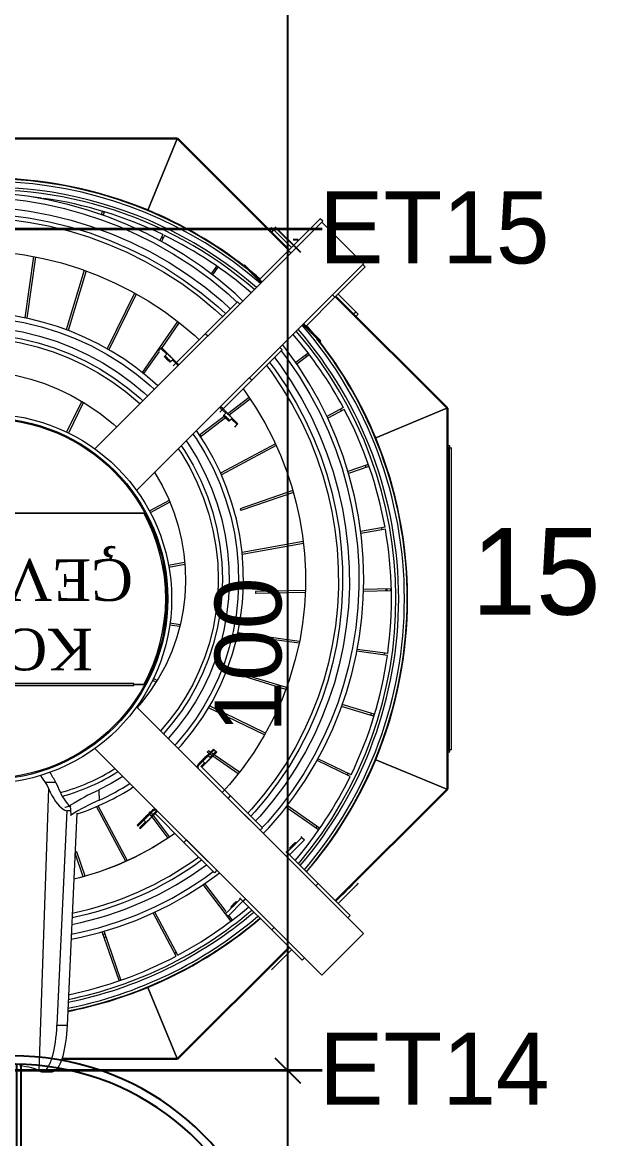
# Model space of a CAD drawing. Header units: millimetres. Extents: x 13502 to 23536, y 11874 to 14203.
# Drawn here: x 18393.2 to 18461.9, y 12841.1 to 12975.1 of the extents above; entities that cross this region are included whole.
import ezdxf
from ezdxf.enums import TextEntityAlignment as Align

# ---------------------------------------------------------------- set-up
doc = ezdxf.new("R2010")
doc.units = ezdxf.units.MM
doc.layers.add('ELK', color=1, linetype='Continuous', lineweight=35)
doc.layers.add('Layer5', color=33, linetype='Continuous', lineweight=15)
doc.layers.add('Layer2', color=4, linetype='Continuous')
doc.layers.add('S2000-002 Çizgi', color=7, linetype='Continuous')
doc.styles.get("Standard").update_dxf_attribs({"font": 'arial.ttf'})
doc.styles.add('TAKSİM', font='GOTHIC.TTF', dxfattribs={"height": 20})
doc.dimstyles.new('OLCU50', dxfattribs={"dimtxt": 8, "dimasz": 3, "dimexe": 1.25, "dimexo": 0.625, "dimtad": 1, "dimdec": 0, "dimtxsty": 'Standard', "dimblk": 'OBLIQUE', "dimcen": 2.5, "dimclrd": 256, "dimclre": 251, "dimclrt": 25, "dimadec": 0, "dimazin": 0, "dimtfac": 1, "dimtdec": 0, "dimtmove": 0, "dimatfit": 3, "dimldrblk": 'OBLIQUE', "dimfxl": 1, "dimarcsym": 0})

# ---------------------------------------------------------------- blocks, each defined once
blk = doc.blocks.new('A$C55AA721C')
at = {"layer": 'Layer2', "lineweight": 15}
for p, q in [((32.44, 142.05), (78.14, 142.05)), ((78.14, 142.01), (78.14, 142.05)), ((78.23, 142.01), (91.6, 128.64)), ((78.23, 142.01), (78.23, 142.01)), ((32.44, 141.93), (78.14, 141.93)), ((74.61, 133.4), (78.14, 141.93)), ((78.14, 141.93), (74.61, 133.4)), ((78.14, 141.93), (91.51, 128.56)), ((61.88, 134.84), (61.87, 134.76)), ((62.12, 134.81), (62.1, 134.72)), ((69.15, 133.22), (69.03, 132.84)), ((69.27, 132.82), (69.05, 132.89)), ((69.38, 133.16), (69.15, 133.22)), ((69.38, 133.16), (69.26, 132.77)), ((95.47, 131.93), (68.28, 104.74)), ((89.19, 131.05), (89.44, 131.3)), ((89.73, 131.01), (89.44, 131.3)), ((91.46, 128.5), (95.29, 132.34)), ((91.75, 128.21), (95.59, 132.05)), ((95.59, 132.05), (95.29, 132.34)), ((100.46, 126.94), (95.47, 131.93)), ((76.42, 130.45), (76.06, 129.72)), ((76.46, 129.99), (76.25, 130.09)), ((76.63, 130.35), (76.27, 129.61)), ((89.48, 130.76), (89.73, 131.01)), ((91.85, 128.89), (89.73, 131.01)), ((60.9, 127.83), (59.87, 120.45)), ((61.14, 127.79), (60.11, 120.41)), ((91.46, 128.5), (88.01, 125.05)), ((91.75, 128.21), (91.46, 128.5)), ((67, 126.17), (64.83, 119.03)), ((67.22, 126.09), (65.05, 118.95)), ((100.46, 126.94), (73.27, 99.75)), ((82.83, 126.67), (82.19, 125.75)), ((83.02, 126.53), (82.38, 125.61)), ((82.82, 126.25), (82.63, 126.38)), ((83.02, 126.53), (82.83, 126.67)), ((86.22, 126.84), (86.12, 126.74)), ((87.91, 124.95), (86.12, 126.74)), ((88.01, 125.05), (86.22, 126.84)), ((100.38, 126.86), (96.74, 123.22)), ((100.67, 126.57), (97.03, 122.93)), ((100.38, 126.86), (100.67, 126.57)), ((88.01, 125.05), (87.91, 124.95)), ((87.91, 124.95), (88.2, 124.66)), ((88.01, 125.05), (88.3, 124.76)), ((73.01, 123.44), (69.75, 116.74)), ((73.21, 123.32), (69.95, 116.62)), ((99.54, 121.2), (97.42, 123.32)), ((81.51, 118.55), (85.35, 122.39)), ((81.8, 118.26), (85.64, 122.1)), ((85.64, 122.1), (85.35, 122.39)), ((97.03, 122.93), (93.58, 119.48)), ((96.74, 123.22), (97.03, 122.93)), ((97.09, 122.98), (110.46, 109.61)), ((97.17, 123.07), (110.54, 109.7)), ((99.29, 120.95), (99.54, 121.2)), ((99.83, 120.9), (99.54, 121.2)), ((99.58, 120.66), (99.83, 120.9)), ((78.19, 120.03), (73.92, 113.91)), ((78.38, 119.89), (76.28, 116.88)), ((93.48, 119.38), (93.19, 119.67)), ((93.58, 119.48), (93.29, 119.77)), ((93.48, 119.38), (93.58, 119.48)), ((93.48, 119.38), (95.27, 117.59)), ((93.58, 119.48), (95.37, 117.69)), ((81.51, 118.55), (78.06, 115.1)), ((81.8, 118.26), (81.51, 118.55)), ((75.88, 116.51), (76.18, 116.8)), ((76.27, 116.89), (76.18, 116.8)), ((76.88, 116.09), (76.18, 116.8)), ((78.06, 115.1), (76.27, 116.89)), ((90.44, 116.91), (86.79, 113.27)), ((90.73, 116.62), (87.08, 112.98)), ((90.44, 116.91), (90.73, 116.62)), ((95.27, 117.59), (95.37, 117.69)), ((75.96, 116.43), (74.1, 113.77)), ((76.68, 115.89), (76.6, 115.81)), ((76.97, 116.18), (76.68, 115.89)), ((77.27, 115.14), (77.34, 115.22)), ((77.34, 115.22), (77.64, 115.51)), ((77.96, 115.01), (77.55, 115.42)), ((93.81, 116.2), (92.35, 115.1)), ((93.96, 116.02), (92.49, 114.9)), ((93.68, 115.81), (93.54, 115.99)), ((93.96, 116.02), (93.81, 116.2)), ((77.96, 115.01), (77.67, 114.72)), ((78.06, 115.1), (77.96, 115.01)), ((77.96, 115.01), (78.26, 114.72)), ((78.06, 115.1), (78.35, 114.81)), ((87.08, 112.98), (83.63, 109.53)), ((86.79, 113.27), (87.08, 112.98)), ((66.69, 110.45), (64.88, 106.74)), ((66.89, 110.33), (65.09, 106.63)), ((86.77, 110.89), (84.21, 108.95)), ((86.9, 110.69), (84.38, 108.79)), ((83.77, 108.62), (80.85, 106.42)), ((83.54, 109.43), (83.25, 109.73)), ((83.54, 109.43), (83.25, 109.14)), ((83.63, 109.53), (83.34, 109.82)), ((83.54, 109.43), (83.63, 109.53)), ((83.54, 109.43), (83.95, 109.02)), ((83.63, 109.53), (85.42, 107.74)), ((83.75, 108.81), (83.67, 108.74)), ((84.04, 109.11), (83.75, 108.81)), ((98.06, 109.69), (96.08, 108.63)), ((98.17, 109.48), (96.19, 108.42)), ((97.83, 109.29), (97.71, 109.5)), ((101.94, 106.08), (110.46, 109.61)), ((110.46, 109.61), (101.94, 106.08)), ((110.46, 109.61), (110.46, 63.91)), ((110.54, 109.7), (110.54, 109.7)), ((110.58, 109.61), (110.54, 109.61)), ((110.58, 109.61), (110.58, 63.91)), ((83.94, 108.45), (81, 106.23)), ((84.34, 108.07), (84.42, 108.15)), ((84.42, 108.15), (84.71, 108.44)), ((84.62, 108.35), (85.33, 107.65)), ((85.04, 107.35), (85.33, 107.65)), ((85.33, 107.65), (85.42, 107.74)), ((80.85, 106.42), (81, 106.23)), ((89.91, 105.34), (83.34, 101.84)), ((90, 105.13), (83.43, 101.62)), ((110.81, 105.12), (110.58, 105.12)), ((110.58, 104.88), (110.77, 104.88)), ((110.77, 104.88), (110.58, 104.88)), ((110.77, 104.88), (110.79, 104.88)), ((110.79, 105.01), (110.81, 105.01)), ((110.79, 104.88), (111.03, 104.88)), ((110.79, 104.88), (110.79, 104.87)), ((110.79, 68.64), (110.79, 104.87)), ((110.81, 105.01), (110.81, 105.12)), ((111.03, 68.64), (111.03, 104.88)), ((101.03, 102.86), (98.61, 102.02)), ((101.1, 102.63), (98.68, 101.8)), ((100.78, 102.52), (100.7, 102.74)), ((101.1, 102.63), (101.03, 102.86)), ((92.01, 99.74), (85.68, 97.56)), ((92.07, 99.51), (85.75, 97.33)), ((77.17, 98.55), (74.79, 97.28)), ((77.25, 98.33), (74.9, 97.08)), ((74.16, 96.99), (36.42, 96.99)), ((36.45, 97.05), (74.13, 97.05)), ((68.29, 97.05), (68.35, 96.99)), ((70.52, 96.99), (70.58, 97.05)), ((85.68, 97.56), (85.75, 97.33)), ((103.05, 95.35), (100.12, 94.83)), ((102.71, 95.05), (102.67, 95.28)), ((103.09, 95.11), (100.16, 94.59)), ((93.24, 93.61), (85.92, 92.31)), ((93.27, 93.37), (85.93, 92.07)), ((79.02, 91.09), (77.09, 90.74)), ((79.04, 90.85), (77.13, 90.51)), ((93.5, 87.75), (87.53, 87.64)), ((87.53, 87.64), (87.53, 87.4)), ((93.49, 87.51), (87.53, 87.4)), ((103.77, 87.7), (100.47, 87.64)), ((103.76, 87.94), (100.48, 87.88)), ((103.2, 87.69), (103.2, 87.93)), ((103.32, 87.69), (103.32, 87.93)), ((103.77, 87.7), (103.76, 87.94)), ((78.43, 83.41), (77.24, 83.58)), ((78.49, 83.64), (77.26, 83.81)), ((92.74, 81.41), (85.36, 82.44)), ((92.8, 81.64), (85.4, 82.67)), ((103.34, 79.93), (99.67, 80.45)), ((103.37, 80.17), (99.71, 80.68)), ((102.95, 79.99), (102.98, 80.22)), ((72.94, 76.58), (37.64, 76.58)), ((37.64, 76.58), (72.94, 76.58)), ((72.94, 76.35), (72.94, 76.58)), ((72.94, 76.35), (72.94, 76.58)), ((74.13, 76.47), (72.94, 76.47)), ((72.94, 76.47), (74.13, 76.47)), ((75.61, 76.74), (75.16, 76.96)), ((75.74, 76.94), (75.26, 77.17)), ((86.22, 77.63), (86.15, 77.41)), ((91.16, 75.88), (86.15, 77.41)), ((91.24, 76.1), (86.22, 77.63)), ((37.64, 76.35), (72.94, 76.35)), ((37.64, 76.35), (72.94, 76.35)), ((100.46, 46.58), (73.27, 73.77)), ((88.62, 70.41), (81.89, 73.68)), ((88.73, 70.62), (82.02, 73.89)), ((101.69, 72.67), (97.84, 73.84)), ((101.75, 72.9), (97.92, 74.07)), ((101.35, 72.78), (101.42, 73)), ((101.69, 72.67), (101.75, 72.9)), ((95.47, 41.59), (68.28, 68.78)), ((80.69, 66.93), (82.48, 68.72)), ((80.79, 66.84), (82.57, 68.63)), ((81.08, 66.55), (82.87, 68.33)), ((81.89, 68.52), (81.75, 68.33)), ((81.95, 68.19), (81.75, 68.33)), ((82.12, 68.36), (81.89, 68.52)), ((82.06, 67.72), (82.77, 68.43)), ((82.57, 68.63), (82.48, 68.72)), ((82.57, 68.63), (82.87, 68.33)), ((110.58, 68.64), (110.77, 68.64)), ((110.58, 68.64), (110.77, 68.64)), ((110.58, 68.39), (110.81, 68.39)), ((110.77, 68.64), (110.79, 68.64)), ((110.79, 68.64), (110.79, 68.64)), ((111.03, 68.64), (110.79, 68.64)), ((80.98, 66.64), (81.4, 67.06)), ((81.2, 67.25), (81.48, 66.97)), ((82.15, 67.64), (81.87, 67.92)), ((82.29, 67.95), (82.06, 68.11)), ((82.46, 68.12), (82.23, 68.28)), ((85.45, 65.74), (82.4, 67.87)), ((85.6, 65.93), (82.57, 68.04)), ((98.88, 65.42), (94.9, 67.36)), ((98.98, 65.63), (95.01, 67.56)), ((110.46, 63.91), (101.94, 67.44)), ((101.94, 67.44), (110.46, 63.91)), ((80.79, 66.84), (80.69, 66.93)), ((81.08, 66.55), (80.98, 66.64)), ((84.53, 63.1), (81.08, 66.55)), ((98.52, 65.59), (98.62, 65.8)), ((63.59, 64.69), (62.32, 64.69)), ((63.59, 64.69), (63.84, 64.17)), ((62.7, 63.99), (61.54, 30.12)), ((84.24, 62.8), (84.53, 63.1)), ((84.53, 63.1), (88.37, 59.26)), ((110.46, 63.91), (97.09, 50.53)), ((110.54, 63.82), (97.17, 50.45)), ((110.54, 63.91), (110.58, 63.91)), ((110.54, 63.82), (110.54, 63.82)), ((64.78, 61.75), (64.85, 61.77)), ((65.04, 61.83), (65.36, 61.93)), ((65.23, 61.87), (65.37, 61.74)), ((71.96, 55.22), (68.45, 61.81)), ((72.18, 55.32), (68.67, 61.9)), ((84.24, 62.8), (88.07, 58.97)), ((95.06, 59.03), (91.18, 61.74)), ((95.2, 59.22), (91.32, 61.93)), ((64.91, 61.31), (63.72, 35.58)), ((65.39, 61.31), (64.91, 61.31)), ((66.12, 61.01), (64.93, 35.58)), ((75.12, 61.36), (73.33, 59.57)), ((75.21, 61.26), (73.42, 59.47)), ((75.5, 60.97), (73.72, 59.18)), ((74.95, 61.2), (74.76, 61.05)), ((74.78, 61.02), (74.76, 61.05)), ((75.08, 60.57), (74.8, 60.85)), ((75.03, 60.69), (74.86, 60.92)), ((74.95, 61.19), (74.95, 61.2)), ((75.41, 61.07), (74.99, 60.65)), ((75.2, 60.86), (75.03, 61.08)), ((75.12, 61.36), (75.21, 61.26)), ((77.05, 58.02), (75.12, 60.58)), ((77.25, 58.15), (75.28, 60.75)), ((75.41, 61.07), (75.68, 61.34)), ((75.41, 61.07), (75.5, 60.97)), ((75.5, 60.97), (75.79, 61.26)), ((78.95, 57.52), (75.5, 60.97)), ((73.33, 59.57), (73.42, 59.47)), ((74.33, 59.99), (73.62, 59.28)), ((73.62, 59.28), (73.72, 59.18)), ((74.13, 60.18), (74.41, 59.9)), ((88.07, 58.97), (88.37, 59.26)), ((94.78, 59.23), (94.91, 59.42)), ((95.06, 59.03), (95.2, 59.22)), ((79.25, 57.81), (78.95, 57.52)), ((82.89, 54.17), (79.25, 57.81)), ((91.3, 56.32), (93.09, 58.11)), ((91.59, 56.03), (93.38, 57.82)), ((93.09, 58.11), (92.99, 58.21)), ((93.09, 58.11), (93.38, 57.82)), ((66.09, 56.37), (65.9, 56.31)), ((67.1, 53.45), (66.09, 56.37)), ((82.6, 53.88), (78.95, 57.52)), ((91.3, 56.32), (91.2, 56.42)), ((91.59, 56.03), (91.3, 56.32)), ((91.63, 56.83), (91.71, 56.75)), ((91.71, 56.75), (91.72, 56.74)), ((92.37, 57.41), (92.29, 57.49)), ((92.38, 57.4), (92.37, 57.41)), ((66.87, 53.39), (65.89, 56.21)), ((91.49, 56.13), (91.2, 55.84)), ((95.04, 52.58), (91.59, 56.03)), ((82.89, 54.17), (82.6, 53.88)), ((84.55, 48.09), (81.26, 52.45)), ((84, 49.21), (81.45, 52.58)), ((94.75, 52.29), (95.04, 52.58)), ((94.75, 52.29), (98.59, 48.45)), ((95.04, 52.58), (98.88, 48.74)), ((99.54, 52.32), (97.42, 50.2)), ((99.15, 52.43), (98.71, 51.99)), ((99.83, 52.61), (99.54, 52.32)), ((99.83, 52.61), (99.83, 52.61)), ((97.94, 51.22), (98.38, 51.66)), ((85.73, 50.75), (83.94, 48.96)), ((86.02, 50.46), (84.23, 48.67)), ((84.56, 49.75), (84.63, 49.68)), ((84.63, 49.68), (84.64, 49.67)), ((85.3, 50.34), (85.22, 50.42)), ((85.31, 50.33), (85.3, 50.34)), ((85.73, 50.75), (85.63, 50.85)), ((86.02, 50.46), (85.73, 50.75)), ((86.02, 50.46), (86.31, 50.75)), ((89.47, 47.01), (86.02, 50.46)), ((78.01, 43.88), (75.25, 49.05)), ((78.22, 43.99), (75.46, 49.15)), ((83.84, 49.06), (83.94, 48.96)), ((83.94, 48.96), (84.23, 48.67)), ((84.73, 48.24), (84.33, 48.77)), ((84.34, 48.37), (84.52, 48.51)), ((84.55, 48.09), (84.73, 48.24)), ((98.59, 48.45), (98.88, 48.74)), ((89.76, 47.3), (89.47, 47.01)), ((93.11, 43.37), (89.47, 47.01)), ((93.4, 43.66), (89.76, 47.3)), ((71.17, 40.94), (69.15, 46.78)), ((71.39, 41.02), (69.37, 46.85)), ((95.47, 41.59), (100.46, 46.58)), ((77.82, 44.22), (78.03, 44.33)), ((91.52, 44.96), (78.14, 31.59)), ((91.6, 44.88), (78.23, 31.5)), ((91.85, 44.63), (89.73, 42.51)), ((89.62, 42.9), (90.06, 43.34)), ((90.83, 44.11), (90.39, 43.67)), ((93.4, 43.66), (93.11, 43.37)), ((89.73, 42.51), (89.44, 42.21)), ((89.44, 42.21), (89.44, 42.21)), ((71.17, 40.94), (71.39, 41.02)), ((74.61, 40.11), (78.14, 31.59)), ((78.14, 31.59), (74.61, 40.11)), ((63.72, 35.58), (64.93, 35.58)), ((78.14, 31.47), (64.28, 31.47)), ((78.14, 31.59), (64.32, 31.59)), ((78.14, 31.47), (78.14, 31.5)), ((78.23, 31.5), (78.23, 31.5)), ((61.58, 30.09), (61.54, 30.12)), ((61.91, 29.99), (63.13, 29.99))]:
    blk.add_line(p, q, dxfattribs=at)
at = {"layer": 'Layer2', "lineweight": 15, "flags": 128}
for points in [[(78.14, 141.93), (78.14, 141.98), (78.14, 142.01)], [(86.02, 122.48), (85.07, 123.38), (83.09, 125.06), (81.04, 126.62), (78.91, 128.06), (76.71, 129.38), (74.46, 130.57), (72.16, 131.64), (69.82, 132.58), (67.44, 133.39), (65.04, 134.07), (62.61, 134.63), (60.18, 135.05), (57.74, 135.35)], [(57.65, 134.77), (60, 134.49), (62.32, 134.09), (64.62, 133.57), (66.88, 132.95), (69.07, 132.23), (71.21, 131.41), (73.3, 130.48), (75.35, 129.46), (77.7, 128.12), (79.97, 126.65), (82.15, 125.06), (84.23, 123.35), (85.3, 122.35)], [(57.86, 133.61), (60.42, 133.27), (62.94, 132.8), (65.43, 132.19), (67.87, 131.44), (70.26, 130.56), (72.59, 129.56), (74.86, 128.43), (77.16, 127.12), (79.37, 125.68), (81.5, 124.13), (83.52, 122.46), (84.5, 121.54)], [(57.82, 132.8), (60.33, 132.47), (62.81, 132), (65.25, 131.39), (67.65, 130.66), (70, 129.79), (72.29, 128.8), (74.52, 127.69), (76.77, 126.41), (78.95, 124.99), (81.03, 123.46), (83.01, 121.82), (83.93, 120.97)], [(57.79, 132.3), (60.27, 131.96), (62.72, 131.5), (65.14, 130.9), (67.51, 130.17), (69.83, 129.32), (72.1, 128.34), (74.3, 127.24), (76.53, 125.96), (78.68, 124.57), (80.74, 123.05), (82.7, 121.42), (83.57, 120.61)], [(57.57, 128.35), (59.84, 128.04), (62.07, 127.6), (64.28, 127.05), (66.44, 126.37), (68.55, 125.58), (70.62, 124.68), (72.62, 123.67), (74.65, 122.49), (76.6, 121.21), (78.47, 119.82), (80.25, 118.33), (80.78, 117.83)], [(87.17, 125.72), (87.08, 125.81), (86.99, 125.9), (86.91, 125.97), (86.86, 126.02), (86.84, 126.04), (86.85, 126.03), (86.88, 126), (86.94, 125.93), (87.02, 125.85), (87.12, 125.76), (87.22, 125.66), (87.31, 125.56), (87.39, 125.48), (87.46, 125.42), (87.49, 125.39), (87.5, 125.38), (87.48, 125.4), (87.43, 125.45), (87.36, 125.53), (87.27, 125.62), (87.17, 125.72)], [(87.25, 125.79), (87.15, 125.89), (87.06, 125.98), (86.99, 126.05), (86.94, 126.1), (86.92, 126.12), (86.92, 126.11), (86.96, 126.07), (87.02, 126.01), (87.1, 125.93), (87.19, 125.83), (87.29, 125.73), (87.39, 125.64), (87.47, 125.56), (87.53, 125.5), (87.57, 125.46), (87.58, 125.46), (87.56, 125.48), (87.51, 125.53), (87.44, 125.6), (87.35, 125.69), (87.25, 125.79)], [(75.83, 112.29), (74.59, 113.38), (73.19, 114.49), (71.72, 115.53), (70.21, 116.48), (68.66, 117.34), (67.07, 118.12), (65.44, 118.81), (63.79, 119.41), (62.12, 119.92), (60.42, 120.35), (58.15, 120.77)], [(32.95, 114.09), (33.9, 114.77), (35.87, 115.99), (37.91, 117.07), (40.01, 118.01), (42.12, 118.79), (44.26, 119.44), (46.43, 119.94), (48.62, 120.29), (50.86, 120.51), (53.11, 120.58), (55.34, 120.5), (57.56, 120.27), (59.74, 119.89), (61.85, 119.39), (63.91, 118.75), (65.91, 117.99), (67.86, 117.1), (69.74, 116.08), (71.54, 114.95), (73.26, 113.7), (74.88, 112.36), (75.4, 111.87)], [(33.77, 113.27), (34.6, 113.86), (36.51, 115.04), (38.48, 116.08), (40.51, 116.99), (42.55, 117.74), (44.62, 118.36), (46.72, 118.84), (48.84, 119.18), (51.01, 119.38), (53.18, 119.44), (55.34, 119.36), (57.48, 119.13), (59.59, 118.77), (61.62, 118.27), (63.61, 117.65), (65.55, 116.91), (67.42, 116.04), (69.23, 115.06), (70.97, 113.96), (72.63, 112.76), (74.19, 111.46), (74.6, 111.06)], [(34.34, 112.7), (34.69, 112.95), (36.33, 114), (38.03, 114.95), (39.77, 115.79), (41.66, 116.56), (43.58, 117.22), (45.52, 117.75), (47.49, 118.15), (49.47, 118.44), (51.46, 118.59), (53.44, 118.63), (55.41, 118.54), (57.46, 118.31), (59.48, 117.96), (61.46, 117.48), (63.4, 116.87), (65.28, 116.14), (67.11, 115.29), (68.87, 114.33), (70.56, 113.26), (72.17, 112.08), (73.69, 110.81), (74.03, 110.49)], [(34.7, 112.34), (35, 112.55), (36.62, 113.59), (38.29, 114.52), (40.01, 115.35), (42.13, 116.2), (44.3, 116.91), (46.5, 117.45), (48.73, 117.84), (50.96, 118.06), (53.19, 118.13), (55.41, 118.03), (57.43, 117.81), (59.41, 117.46), (61.36, 116.98), (63.27, 116.38), (65.12, 115.66), (66.92, 114.83), (68.65, 113.88), (70.31, 112.82), (71.89, 111.66), (73.39, 110.41), (73.68, 110.14)], [(94.24, 118.64), (94.34, 118.54), (94.43, 118.45), (94.5, 118.38), (94.55, 118.33), (94.57, 118.31), (94.57, 118.32), (94.53, 118.35), (94.47, 118.42), (94.39, 118.5), (94.29, 118.59), (94.2, 118.69), (94.1, 118.79), (94.02, 118.87), (93.96, 118.93), (93.92, 118.97), (93.91, 118.97), (93.93, 118.95), (93.98, 118.9), (94.05, 118.82), (94.14, 118.73), (94.24, 118.64)], [(94.31, 118.71), (94.41, 118.62), (94.5, 118.53), (94.58, 118.45), (94.63, 118.41), (94.65, 118.39), (94.64, 118.39), (94.61, 118.43), (94.55, 118.49), (94.47, 118.58), (94.37, 118.67), (94.27, 118.77), (94.18, 118.87), (94.09, 118.95), (94.03, 119.01), (93.99, 119.04), (93.99, 119.05), (94.01, 119.03), (94.06, 118.98), (94.13, 118.9), (94.22, 118.81), (94.31, 118.71)], [(88.46, 58.58), (89.11, 59.26), (90.67, 61.08), (92.12, 62.98), (93.46, 64.94), (94.68, 66.96), (95.8, 69.04), (96.79, 71.16), (97.67, 73.33), (98.42, 75.52), (99.06, 77.74), (99.59, 79.98), (99.99, 82.23), (100.28, 84.49), (100.45, 86.75), (100.51, 89.01), (100.44, 91.57), (100.23, 94.1), (99.88, 96.61), (99.39, 99.07), (98.77, 101.49), (98.03, 103.86), (97.17, 106.17), (96.19, 108.41), (95.11, 110.59), (93.92, 112.68), (92.63, 114.7), (91.25, 116.64), (90.77, 117.25)], [(76.94, 115.48), (76.84, 115.58), (76.75, 115.67), (76.68, 115.74), (76.63, 115.79), (76.6, 115.81), (76.61, 115.8), (76.64, 115.76), (76.71, 115.7), (76.79, 115.62), (76.88, 115.52), (76.98, 115.42), (77.08, 115.33), (77.16, 115.25), (77.22, 115.19), (77.26, 115.15), (77.27, 115.14), (77.25, 115.17), (77.2, 115.22), (77.13, 115.29), (77.04, 115.38), (76.94, 115.48)], [(77.02, 115.56), (76.92, 115.65), (76.83, 115.74), (76.75, 115.81), (76.7, 115.86), (76.68, 115.88), (76.69, 115.88), (76.72, 115.84), (76.78, 115.78), (76.86, 115.69), (76.96, 115.6), (77.06, 115.5), (77.15, 115.4), (77.23, 115.32), (77.3, 115.26), (77.33, 115.23), (77.34, 115.22), (77.32, 115.24), (77.27, 115.29), (77.2, 115.37), (77.11, 115.46), (77.02, 115.56)], [(77.31, 115.85), (77.21, 115.95), (77.12, 116.03), (77.04, 116.11), (76.99, 116.15), (76.97, 116.18), (76.98, 116.17), (77.01, 116.13), (77.07, 116.07), (77.15, 115.98), (77.25, 115.89), (77.35, 115.79), (77.44, 115.7), (77.53, 115.61), (77.59, 115.55), (77.63, 115.52), (77.63, 115.51), (77.61, 115.54), (77.57, 115.59), (77.49, 115.66), (77.4, 115.75), (77.31, 115.85)], [(89.79, 115.69), (90.43, 114.85), (91.81, 112.81), (93.08, 110.7), (94.22, 108.53), (95.25, 106.31), (96.09, 104.17), (96.83, 101.99), (97.45, 99.79), (97.95, 97.56), (98.33, 95.32), (98.61, 92.93), (98.76, 90.52), (98.78, 88.13), (98.66, 85.74), (98.41, 83.37), (98.03, 81.02), (97.56, 78.83), (96.98, 76.68), (96.29, 74.57), (95.49, 72.5), (94.58, 70.48), (93.5, 68.37), (92.3, 66.32), (90.99, 64.36), (89.58, 62.47), (88.07, 60.67), (87.52, 60.1)], [(90.6, 116.5), (91.32, 115.56), (92.74, 113.47), (94.04, 111.31), (95.22, 109.09), (96.27, 106.81), (97.14, 104.61), (97.9, 102.39), (98.53, 100.13), (99.05, 97.84), (99.45, 95.54), (99.74, 93.09), (99.9, 90.62), (99.91, 88.16), (99.8, 85.71), (99.55, 83.28), (99.16, 80.87), (98.68, 78.62), (98.09, 76.41), (97.38, 74.24), (96.56, 72.12), (95.64, 70.05), (94.52, 67.87), (93.3, 65.77), (91.95, 63.75), (90.51, 61.81), (88.96, 59.96), (88.33, 59.29)], [(37.55, 109.49), (38.16, 109.91), (39.98, 110.96), (41.87, 111.86), (43.74, 112.6), (45.65, 113.2), (47.59, 113.65), (49.54, 113.97), (51.5, 114.15), (53.46, 114.19), (55.4, 114.08), (57.16, 113.87), (58.89, 113.55), (60.59, 113.11), (62.24, 112.57), (63.85, 111.92), (65.4, 111.18), (67.2, 110.16), (68.89, 109), (70.48, 107.73), (70.89, 107.35)], [(88.85, 114.75), (89.4, 114.03), (90.74, 112.04), (91.97, 109.99), (93.08, 107.89), (94.06, 105.73), (94.88, 103.65), (95.59, 101.54), (96.19, 99.4), (96.67, 97.24), (97.04, 95.06), (97.31, 92.74), (97.45, 90.41), (97.46, 88.08), (97.34, 85.77), (97.1, 83.47), (96.73, 81.19), (96.27, 79.08), (95.7, 76.99), (95.03, 74.94), (94.25, 72.94), (93.37, 70.99), (92.31, 68.94), (91.15, 66.96), (89.88, 65.06), (88.5, 63.23), (87.04, 61.5), (86.6, 61.03)], [(89.21, 115.11), (89.79, 114.34), (91.15, 112.34), (92.39, 110.26), (93.52, 108.13), (94.52, 105.95), (95.35, 103.85), (96.07, 101.71), (96.67, 99.55), (97.16, 97.36), (97.54, 95.16), (97.81, 92.81), (97.95, 90.45), (97.96, 88.1), (97.85, 85.76), (97.6, 83.43), (97.23, 81.13), (96.76, 78.98), (96.19, 76.87), (95.51, 74.8), (94.72, 72.77), (93.83, 70.79), (92.77, 68.72), (91.59, 66.72), (90.3, 64.79), (88.92, 62.94), (87.43, 61.18), (86.95, 60.67)], [(86.04, 111.93), (86.32, 111.56), (87.53, 109.75), (88.63, 107.88), (89.63, 105.96), (90.52, 103.99), (91.25, 102.1), (91.88, 100.18), (92.42, 98.23), (92.84, 96.27), (93.17, 94.29), (93.4, 92.18), (93.51, 90.07), (93.51, 87.96), (93.39, 85.86), (93.16, 83.78), (92.82, 81.72), (92.26, 79.33), (91.56, 76.99), (90.71, 74.71), (89.72, 72.5), (88.58, 70.35), (87.31, 68.29), (85.92, 66.33), (84.4, 64.47), (83.52, 63.52)], [(84, 108.4), (84.1, 108.3), (84.19, 108.21), (84.26, 108.14), (84.31, 108.09), (84.34, 108.07), (84.33, 108.08), (84.3, 108.12), (84.23, 108.18), (84.15, 108.26), (84.06, 108.36), (83.96, 108.46), (83.86, 108.55), (83.78, 108.63), (83.72, 108.69), (83.68, 108.73), (83.67, 108.74), (83.69, 108.71), (83.74, 108.66), (83.81, 108.59), (83.9, 108.5), (84, 108.4)], [(84.08, 108.48), (84.18, 108.38), (84.27, 108.29), (84.34, 108.22), (84.39, 108.17), (84.41, 108.15), (84.41, 108.16), (84.37, 108.2), (84.31, 108.26), (84.23, 108.34), (84.14, 108.44), (84.04, 108.53), (83.94, 108.63), (83.86, 108.71), (83.8, 108.77), (83.76, 108.81), (83.75, 108.81), (83.77, 108.79), (83.82, 108.74), (83.89, 108.67), (83.98, 108.58), (84.08, 108.48)], [(84.37, 108.77), (84.47, 108.67), (84.56, 108.58), (84.63, 108.51), (84.68, 108.46), (84.71, 108.44), (84.7, 108.45), (84.66, 108.49), (84.6, 108.55), (84.52, 108.63), (84.43, 108.73), (84.33, 108.83), (84.23, 108.92), (84.15, 109), (84.09, 109.06), (84.05, 109.1), (84.04, 109.1), (84.06, 109.08), (84.11, 109.03), (84.18, 108.96), (84.27, 108.87), (84.37, 108.77)], [(110.54, 109.61), (110.51, 109.61), (110.46, 109.61)], [(80.03, 106.51), (80.4, 106), (81.47, 104.25), (82.43, 102.41), (83.27, 100.52), (83.97, 98.59), (84.55, 96.62), (84.99, 94.63), (85.29, 92.67), (85.46, 90.69), (85.5, 88.72), (85.42, 86.76), (85.2, 84.78), (84.85, 82.84), (84.38, 80.92), (83.79, 79.06), (83.08, 77.25), (82.26, 75.52), (81.35, 73.87), (80.33, 72.28), (79.21, 70.77), (78.01, 69.35), (77.85, 69.19)], [(78.26, 68.78), (78.64, 69.18), (79.99, 70.83), (81.22, 72.56), (82.31, 74.38), (83.27, 76.25), (84.09, 78.19), (84.77, 80.16), (85.31, 82.17), (85.7, 84.2), (85.96, 86.25), (86.08, 88.29), (86.06, 90.33), (85.91, 92.35), (85.63, 94.34), (85.23, 96.3), (84.7, 98.22), (84.06, 100.09), (83.31, 101.9), (82.46, 103.65), (81.51, 105.34), (80.46, 106.94)], [(78.27, 104.75), (78.61, 104.26), (79.64, 102.5), (80.54, 100.68), (81.3, 98.82), (81.93, 96.92), (82.42, 94.99), (82.77, 93.02), (82.99, 91.03), (83.06, 89.05), (82.99, 87.09), (82.78, 85.14), (82.43, 83.22), (81.96, 81.35), (81.41, 79.67), (80.75, 78.04), (80, 76.47), (79.15, 74.96), (78.2, 73.51), (77.17, 72.14), (76.12, 70.92)], [(78.63, 105.11), (79.01, 104.56), (80.06, 102.77), (80.98, 100.93), (81.76, 99.03), (82.4, 97.1), (82.9, 95.14), (83.26, 93.13), (83.48, 91.11), (83.56, 89.1), (83.49, 87.09), (83.28, 85.11), (82.93, 83.16), (82.45, 81.25), (81.89, 79.54), (81.23, 77.88), (80.46, 76.27), (79.6, 74.73), (78.64, 73.26), (77.59, 71.86), (76.48, 70.56)], [(79.22, 105.7), (79.49, 105.31), (80.52, 103.62), (81.44, 101.84), (82.25, 100.02), (82.92, 98.15), (83.47, 96.26), (83.89, 94.34), (84.17, 92.45), (84.33, 90.54), (84.37, 88.65), (84.28, 86.76), (84.06, 84.86), (83.73, 82.99), (83.27, 81.15), (82.69, 79.36), (82, 77.62), (81.21, 75.96), (80.32, 74.37), (79.34, 72.85), (78.27, 71.41), (77.11, 70.04), (77.05, 69.99)], [(110.81, 105.12), (110.81, 105.11), (110.8, 105.09), (110.8, 105.05), (110.79, 105), (110.79, 104.95), (110.78, 104.91), (110.78, 104.89), (110.77, 104.88)], [(75.43, 101.91), (75.45, 101.88), (76.32, 100.35), (77.08, 98.77), (77.72, 97.16), (78.24, 95.51), (78.64, 93.84), (78.92, 92.14), (79.08, 90.43), (79.12, 88.73), (79.04, 87.04), (78.84, 85.37), (78.52, 83.73), (78.09, 82.13), (77.49, 80.42), (76.76, 78.78), (75.91, 77.21), (74.95, 75.73), (73.89, 74.33), (73.33, 73.71)], [(110.77, 68.64), (110.78, 68.63), (110.78, 68.61), (110.79, 68.57), (110.79, 68.52), (110.8, 68.47), (110.8, 68.43), (110.81, 68.4), (110.81, 68.39)], [(81.45, 67.67), (81.55, 67.77), (81.64, 67.86), (81.71, 67.93), (81.76, 67.98), (81.78, 68), (81.77, 68), (81.73, 67.96), (81.67, 67.9), (81.59, 67.82), (81.49, 67.73), (81.39, 67.63), (81.3, 67.53), (81.22, 67.45), (81.16, 67.39), (81.12, 67.35), (81.12, 67.34), (81.14, 67.36), (81.19, 67.41), (81.26, 67.48), (81.35, 67.57), (81.45, 67.67)], [(81.53, 67.59), (81.63, 67.69), (81.72, 67.78), (81.79, 67.85), (81.84, 67.9), (81.86, 67.93), (81.85, 67.92), (81.81, 67.89), (81.75, 67.82), (81.67, 67.74), (81.57, 67.65), (81.47, 67.55), (81.38, 67.45), (81.3, 67.37), (81.24, 67.31), (81.2, 67.27), (81.19, 67.26), (81.22, 67.28), (81.27, 67.33), (81.34, 67.4), (81.43, 67.49), (81.53, 67.59)], [(81.82, 67.3), (81.92, 67.4), (82.01, 67.49), (82.08, 67.56), (82.13, 67.61), (82.15, 67.64), (82.14, 67.63), (82.1, 67.59), (82.04, 67.53), (81.96, 67.45), (81.86, 67.36), (81.76, 67.26), (81.67, 67.16), (81.59, 67.08), (81.53, 67.02), (81.49, 66.98), (81.48, 66.97), (81.51, 66.99), (81.56, 67.04), (81.63, 67.11), (81.72, 67.2), (81.82, 67.3)], [(80.69, 66.35), (80.64, 66.41), (80.6, 66.48), (80.58, 66.56), (80.57, 66.64), (80.58, 66.72), (80.6, 66.8), (80.64, 66.87), (80.69, 66.93)], [(80.79, 66.25), (80.73, 66.32), (80.7, 66.39), (80.67, 66.47), (80.67, 66.55), (80.67, 66.63), (80.7, 66.7), (80.73, 66.77), (80.79, 66.84)], [(61.74, 65.55), (61.96, 65.24), (62.32, 64.69)], [(62.32, 64.69), (62.53, 64.34), (62.7, 63.99)], [(71.63, 65.42), (70.23, 64.59), (68.73, 63.81)], [(62.7, 63.99), (62.9, 63.55), (63.11, 63.14), (63.33, 62.77), (63.54, 62.44), (63.77, 62.15), (63.99, 61.9), (64.22, 61.69), (64.45, 61.52), (64.68, 61.39), (64.91, 61.31)], [(68.73, 63.81), (68.75, 63.42), (68.77, 62.83), (68.78, 62.58)], [(110.46, 63.91), (110.51, 63.91), (110.54, 63.91)], [(65.41, 60.81), (65.39, 61.35), (65.36, 61.99)], [(65.41, 60.81), (65.33, 60.75), (65.33, 60.75)], [(74.37, 60.6), (74.28, 60.51), (74.19, 60.42), (74.11, 60.34), (74.07, 60.29), (74.05, 60.27), (74.05, 60.28), (74.09, 60.31), (74.15, 60.37), (74.24, 60.45), (74.33, 60.55), (74.43, 60.65), (74.53, 60.74), (74.61, 60.82), (74.67, 60.89), (74.7, 60.92), (74.71, 60.93), (74.69, 60.91), (74.63, 60.86), (74.56, 60.79), (74.47, 60.7), (74.37, 60.6)], [(74.45, 60.53), (74.35, 60.43), (74.26, 60.34), (74.19, 60.27), (74.14, 60.22), (74.12, 60.19), (74.13, 60.2), (74.17, 60.23), (74.23, 60.29), (74.31, 60.38), (74.41, 60.47), (74.51, 60.57), (74.6, 60.66), (74.68, 60.75), (74.74, 60.81), (74.78, 60.85), (74.79, 60.86), (74.76, 60.84), (74.71, 60.79), (74.64, 60.71), (74.55, 60.63), (74.45, 60.53)], [(74.74, 60.24), (74.64, 60.14), (74.55, 60.05), (74.48, 59.97), (74.43, 59.92), (74.41, 59.9), (74.42, 59.91), (74.46, 59.94), (74.52, 60), (74.6, 60.08), (74.7, 60.18), (74.8, 60.28), (74.89, 60.37), (74.97, 60.46), (75.04, 60.52), (75.07, 60.56), (75.08, 60.56), (75.05, 60.54), (75, 60.5), (74.93, 60.42), (74.84, 60.33), (74.74, 60.24)], [(75.7, 61.36), (75.64, 61.41), (75.57, 61.45), (75.49, 61.47), (75.41, 61.48), (75.33, 61.47), (75.25, 61.45), (75.18, 61.41), (75.12, 61.36)], [(75.79, 61.26), (75.73, 61.31), (75.66, 61.35), (75.58, 61.38), (75.5, 61.38), (75.42, 61.38), (75.35, 61.35), (75.27, 61.31), (75.21, 61.26)], [(77.87, 58.6), (77.23, 58.14), (75.24, 56.9), (73.15, 55.78), (71.01, 54.81), (68.81, 53.98), (66.57, 53.3), (65.75, 53.12)], [(77.87, 58.6), (77.1, 58.06), (75.1, 56.82), (73.03, 55.72), (70.89, 54.76), (68.69, 53.94), (66.43, 53.27), (65.75, 53.11)], [(91.97, 57.15), (92.06, 57.25), (92.15, 57.34), (92.22, 57.42), (92.27, 57.47), (92.29, 57.49), (92.28, 57.48), (92.25, 57.45), (92.18, 57.39), (92.1, 57.31), (92.01, 57.21), (91.91, 57.11), (91.81, 57.02), (91.73, 56.94), (91.67, 56.87), (91.64, 56.84), (91.63, 56.83), (91.65, 56.85), (91.7, 56.9), (91.78, 56.97), (91.87, 57.06), (91.97, 57.15)], [(92.04, 57.08), (92.14, 57.18), (92.23, 57.27), (92.3, 57.34), (92.35, 57.39), (92.37, 57.41), (92.36, 57.41), (92.32, 57.37), (92.26, 57.31), (92.18, 57.23), (92.08, 57.14), (91.98, 57.04), (91.89, 56.94), (91.81, 56.86), (91.75, 56.8), (91.71, 56.76), (91.71, 56.75), (91.73, 56.77), (91.78, 56.82), (91.85, 56.89), (91.94, 56.98), (92.04, 57.08)], [(65.42, 45.9), (66.63, 46.14), (68.86, 46.7), (71.05, 47.37), (73.18, 48.16), (75.25, 49.05), (77.26, 50.04), (79.2, 51.13), (81.07, 52.31), (82.86, 53.58), (83.21, 53.85)], [(84.89, 50.09), (84.79, 49.99), (84.7, 49.9), (84.63, 49.83), (84.58, 49.78), (84.56, 49.76), (84.57, 49.76), (84.6, 49.8), (84.67, 49.86), (84.75, 49.94), (84.84, 50.03), (84.94, 50.13), (85.04, 50.23), (85.12, 50.31), (85.18, 50.37), (85.22, 50.41), (85.22, 50.42), (85.2, 50.4), (85.15, 50.35), (85.07, 50.28), (84.98, 50.19), (84.89, 50.09)], [(84.96, 50.01), (84.87, 49.92), (84.78, 49.83), (84.7, 49.75), (84.66, 49.7), (84.64, 49.68), (84.64, 49.69), (84.68, 49.72), (84.74, 49.78), (84.83, 49.86), (84.92, 49.96), (85.02, 50.06), (85.12, 50.15), (85.2, 50.23), (85.26, 50.3), (85.29, 50.33), (85.3, 50.34), (85.28, 50.32), (85.23, 50.27), (85.15, 50.2), (85.06, 50.11), (84.96, 50.01)], [(61.58, 30.09), (61.73, 30.02), (61.87, 29.99), (62.02, 30), (62.16, 30.05), (62.31, 30.14), (62.45, 30.27), (62.58, 30.45), (62.72, 30.66), (62.84, 30.91), (62.97, 31.19), (63.08, 31.51), (63.19, 31.87), (63.29, 32.25), (63.38, 32.66), (63.46, 33.1), (63.53, 33.56), (63.59, 34.04), (63.65, 34.54), (63.69, 35.05), (63.72, 35.58)], [(64.93, 35.58), (64.9, 35.05), (64.86, 34.54), (64.81, 34.04), (64.75, 33.56), (64.68, 33.1), (64.6, 32.66), (64.51, 32.25), (64.41, 31.87), (64.3, 31.51), (64.18, 31.19), (64.06, 30.91), (63.94, 30.66), (63.8, 30.45), (63.67, 30.27), (63.53, 30.14), (63.38, 30.05), (63.24, 30), (63.13, 29.99)], [(61.54, 30.12), (61.38, 30.21), (61.18, 30.29), (60.95, 30.38), (60.67, 30.45), (60.36, 30.53), (60.01, 30.6), (59.63, 30.66), (59.23, 30.72)], [(78.14, 31.5), (78.14, 31.54), (78.14, 31.59)]]:
    blk.add_lwpolyline(points, dxfattribs=at)
at = {"layer": 'Layer2', "lineweight": 15}
for radius in [22.18, 21.72, 21.59]:
    blk.add_circle((55.29, 86.76), radius, dxfattribs=at)
for centre, radius, start, end in [((55.29, 86.76), 50.42, 51.7611, 130.986), ((55.29, 86.76), 50.09, 49.0406, 122.7896), ((55.29, 86.46), 50.77, 67.6306, 112.3694), ((55.29, 86.76), 49.4, 49.0969, 105.5832), ((55.29, 86.76), 49.07, 49.1247, 97.4596), ((55.29, 86.76), 48.53, 82.1919, 83.6822), ((55.29, 86.76), 48.53, 64.1919, 81.9141), ((55.08, 86.55), 50.77, 52.135, 67.3694), ((55.29, 86.76), 48.53, 49.1706, 63.9141), ((55.08, 86.55), 50.77, 50.8647, 50.9674), ((55.08, 86.55), 50.77, 49.4526, 50.7688), ((55.29, 86.76), 50.42, 50.3987, 50.5146), ((55.29, 86.76), 50.42, 49.4832, 50.2884), ((55.29, 86.76), 50.09, 0, 40.96), ((55.29, 86.76), 50.42, 39.7116, 40.5174), ((55.08, 86.55), 50.77, 39.2312, 40.5478), ((55.29, 86.76), 48.53, 28.1919, 40.8294), ((55.29, 86.76), 49.07, 319.6068, 40.8759), ((55.29, 86.76), 49.4, 0, 40.9036), ((55.29, 86.76), 50.42, 39.4853, 39.6014), ((55.08, 86.55), 50.77, 39.0326, 39.1353), ((55.29, 86.76), 50.42, 0, 38.2389), ((55.08, 86.55), 50.77, 22.6306, 37.865), ((55.29, 86.76), 48.53, 10.1919, 27.9141), ((54.99, 86.76), 50.77, 337.6306, 22.3694), ((55.29, 86.76), 21.47, 331.3504, 28.6496), ((55.29, 86.76), 21.47, 331.3504, 28.4709), ((55.29, 86.76), 48.53, 352.1919, 9.9141), ((55.29, 86.76), 48.48, 1.1123, 1.3905), ((55.29, 86.76), 49.4, 319.5758, 0), ((55.29, 86.76), 50.09, 319.5129, 0), ((55.29, 86.76), 50.42, 319.4832, 0), ((55.29, 86.76), 48.53, 334.1919, 351.9141), ((55.08, 86.97), 50.77, 319.4527, 337.3694), ((41.64, 52.99), 24.88, 28.0637, 31.3744), ((58.07, 86.18), 23.47, 285.0027, 302.4876), ((58.09, 86.14), 23.92, 285.2524, 302.7621), ((58, 86.45), 26.19, 294.3106, 303.4801), ((55.29, 86.76), 48.53, 319.6582, 333.9141), ((70.81, 66.8), 7.45, 200.6857, 220.6552), ((82.92, 33.48), 33.48, 115.0842, 121.63), ((57.71, 87.12), 27.5, 287.7952, 303.4732), ((64.58, 63.12), 1.37, 273.0373, 304.8523), ((79.35, 38.44), 26.35, 113.639, 121.9278), ((57.44, 87.62), 39.95, 281.69, 306.2596), ((57.47, 87.57), 39.39, 281.8454, 306.1492), ((57.54, 87.42), 41.68, 280.9321, 306.7226), ((57.46, 87.57), 40.7, 281.3821, 306.4533), ((55.29, 86.76), 48.53, 298.1919, 310.3418), ((55.29, 86.76), 50.42, 281.1197, 310.5174), ((55.29, 86.76), 50.09, 281.2128, 310.4877), ((55.29, 86.76), 49.4, 281.4097, 310.4247), ((55.29, 86.76), 49.07, 281.5068, 310.3938), ((55.08, 86.97), 50.77, 292.6306, 310.548), ((55.29, 86.76), 42.3, 289.1206, 289.4395), ((55.29, 86.76), 42.63, 289.1202, 289.4365), ((55.29, 86.76), 43.04, 289.1199, 289.4329), ((55.29, 86.76), 48.53, 281.6689, 297.9141), ((55.29, 87.06), 50.77, 281.0407, 292.3694)]:
    blk.add_arc(centre, radius, start, end, dxfattribs=at)
at = {"layer": 'Layer5', "insert": (55.85, 78.15), "char_height": 5, "width": 67.3168, "attachment_point": 2, "rotation": 180}
blk.add_mtext('{\\fTimes New Roman|b0|i0|c162|p18;KONİK \\PÇEVİRME}', dxfattribs=at)
blk = doc.blocks.new('A$C290F25D6')
at = {"layer": 'S2000-002 Çizgi'}
for p, q in [((7, 85.05), (12.38, 89.44)), ((12.38, 89.44), (51.46, 89.44)), ((51.46, 89.44), (56.85, 85.05)), ((7, 51.99), (7, 85.05)), ((7, 85.05), (56.85, 85.05)), ((16.68, 39.11), (16.68, 85.05)), ((16.68, 85.05), (24.22, 77.51)), ((22.06, 85.05), (41.78, 85.05)), ((39.63, 85.05), (24.22, 85.05)), ((47.17, 85.05), (39.63, 77.51)), ((47.17, 85.05), (47.17, 39.11)), ((56.85, 85.05), (56.85, 51.99)), ((24.22, 31.57), (24.22, 77.51)), ((24.22, 77.51), (39.63, 77.51)), ((39.63, 77.51), (39.63, 31.57)), ((7, 68.9), (16.68, 68.9)), ((47.17, 68.9), (56.85, 68.9)), ((7, 42.04), (7, 42.3)), ((16.68, 39.11), (24.22, 39.11)), ((24.22, 31.57), (16.68, 39.11)), ((39.63, 39.11), (47.17, 39.11)), ((39.63, 31.57), (47.17, 39.11)), ((12.09, 31.57), (0.92, 31.57)), ((12.09, 31.07), (0.93, 31.07)), ((50.51, 31.57), (13.33, 31.57)), ((50.51, 31.07), (13.33, 31.07)), ((62.92, 31.57), (51.76, 31.57)), ((62.91, 31.07), (51.76, 31.07))]:
    blk.add_line(p, q, dxfattribs=at)
for points in [[(16.68, 70.33), (16.68, 82.95), (13, 82.95), (13, 70.33)], [(28.21, 9.13), (35.64, 9.13), (35.64, 7.85), (28.21, 7.85)]]:
    blk.add_lwpolyline(points, close=True, dxfattribs=at)
for points in [[(13.33, 46.91), (12.09, 46.91), (12.09, 20.97), (13.33, 20.97), (13.33, 45.66)], [(13.33, 45.66), (16.68, 45.66), (16.68, 46.91), (12.09, 46.91), (12.09, 45.66)], [(50.51, 45.66), (47.17, 45.66), (47.17, 46.91), (51.76, 46.91), (51.76, 45.66)], [(50.51, 46.91), (51.76, 46.91), (51.76, 20.97), (50.51, 20.97), (50.51, 45.66)]]:
    blk.add_lwpolyline(points, dxfattribs=at)
for centre in [(14.84, 80.04), (14.84, 76.68), (14.84, 73.24)]:
    blk.add_circle(centre, 1.24, dxfattribs=at)
for radius, start, end in [(32, 118.4486, 61.5514), (31, 119.4548, 60.5452)]:
    blk.add_arc((31.92, 31.92), radius, start, end, dxfattribs=at)
blk = doc.blocks.new('_Oblique')
at = {"color": 0, "linetype": 'ByBlock', "lineweight": -2}
blk.add_line((-0.5, -0.5), (0.5, 0.5), dxfattribs=at)
blk = doc.blocks.new('*D75')
at = {"color": 251, "lineweight": -2, "transparency": 16777216}
for p, q in [((18428.52, 12849.25), (18423.77, 12849.25)), ((18330.49, 12772.94), (18426.27, 12772.94))]:
    blk.add_line(p, q, dxfattribs=at)
at = {"lineweight": -2, "transparency": 16777216}
blk.add_line((18425.02, 12772.94), (18425.02, 12849.25), dxfattribs=at)
at = {"layer": 'Defpoints', "color": 0, "transparency": 16777216}
for p in [(18425.02, 12849.25), (18429.15, 12849.25), (18329.87, 12772.94)]:
    blk.add_point(p, dxfattribs=at)
at = {"lineweight": -2, "transparency": 16777216, "xscale": 3, "yscale": 3, "zscale": 3}
for p, rotation in [((18425.02, 12849.25), 90), ((18425.02, 12772.94), 270)]:
    blk.add_blockref('_Oblique', p, dxfattribs=dict(at, rotation=rotation))
at = {"color": 25, "transparency": 16777216, "insert": (18420.31, 12811.1), "char_height": 8, "attachment_point": 5, "rotation": 90}
blk.add_mtext('76', dxfattribs=at)
blk = doc.blocks.new('*D76')
at = {"lineweight": -2, "transparency": 16777216}
blk.add_line((18425.02, 12849.25), (18425.02, 12948.97), dxfattribs=at)
at = {"color": 251, "lineweight": -2, "transparency": 16777216}
for p, q in [((18425.65, 12948.97), (18426.27, 12948.97)), ((18428.52, 12849.25), (18423.77, 12849.25))]:
    blk.add_line(p, q, dxfattribs=at)
at = {"layer": 'Defpoints', "color": 0, "transparency": 16777216}
for p in [(18425.02, 12948.97), (18425.02, 12948.97), (18429.15, 12849.25)]:
    blk.add_point(p, dxfattribs=at)
at = {"lineweight": -2, "transparency": 16777216, "xscale": 3, "yscale": 3, "zscale": 3}
for p, rotation in [((18425.02, 12948.97), 90), ((18425.02, 12849.25), 270)]:
    blk.add_blockref('_Oblique', p, dxfattribs=dict(at, rotation=rotation))
at = {"color": 25, "transparency": 16777216, "insert": (18420.31, 12899.11), "char_height": 8, "attachment_point": 5, "rotation": 90}
blk.add_mtext('100', dxfattribs=at)
blk = doc.blocks.new('*D77')
at = {"color": 251, "lineweight": -2, "transparency": 16777216}
for p, q in [((18432.21, 13190.43), (18423.77, 13190.43)), ((18425.65, 12948.97), (18426.27, 12948.97))]:
    blk.add_line(p, q, dxfattribs=at)
at = {"lineweight": -2, "transparency": 16777216}
blk.add_line((18425.02, 12948.97), (18425.02, 13190.43), dxfattribs=at)
at = {"layer": 'Defpoints', "color": 0, "transparency": 16777216}
for p in [(18425.02, 13190.43), (18432.84, 13190.43), (18425.02, 12948.97)]:
    blk.add_point(p, dxfattribs=at)
at = {"lineweight": -2, "transparency": 16777216, "xscale": 3, "yscale": 3, "zscale": 3}
for p, rotation in [((18425.02, 13190.43), 90), ((18425.02, 12948.97), 270)]:
    blk.add_blockref('_Oblique', p, dxfattribs=dict(at, rotation=rotation))
at = {"color": 25, "transparency": 16777216, "insert": (18420.38, 13069.7), "char_height": 8, "attachment_point": 5, "rotation": 90}
blk.add_mtext('241', dxfattribs=at)

msp = doc.modelspace()

# ---------------------------------------------------------------- linework, layer by layer
at = {"layer": 'ELK', "color": 1}
for p, q in [((18429.15, 12950.22), (18345.9, 12950.22)), ((18429.15, 12849.25), (18345.9, 12849.25))]:
    msp.add_line(p, q, dxfattribs=at)

# ---------------------------------------------------------------- block references
msp.add_blockref('A$C55AA721C', (18333.62, 12819.12))
at = {"layer": 'S2000-002 Çizgi', "rotation": 90}
msp.add_blockref('A$C290F25D6', (18424.08, 12787.1), dxfattribs=at)

# ---------------------------------------------------------------- texts
at = {"style": 'TAKSİM'}
msp.add_text('15', height=10.4, dxfattribs=at).set_placement((18447.04, 12903.97))
at = {"layer": 'ELK', "color": 1, "style": 'TAKSİM'}
for s, p in [('ET15', (18442.58, 12946.12)), ('ET14', (18442.58, 12845.16))]:
    msp.add_text(s, height=8.64, dxfattribs=at).set_placement(p, align=Align.CENTER)

# ---------------------------------------------------------------- dimensions: what is measured, and where the dimension line sits
for base, p1, p2, picture, middle in [((18425.02, 13190.43), (18425.02, 12948.97), (18432.84, 13190.43), '*D77', (18420.38, 13069.7)), ((18425.02, 12948.97), (18429.15, 12849.25), (18425.02, 12948.97), '*D76', (18420.31, 12899.11)), ((18425.02, 12849.25), (18329.87, 12772.94), (18429.15, 12849.25), '*D75', (18420.31, 12811.1))]:
    dim = msp.add_linear_dim(base=base, p1=p1, p2=p2, angle=90, dimstyle='OLCU50', override={"dimtmove": 1})
    dim.commit()
    dim.dimension.update_dxf_attribs({"geometry": picture, "text_midpoint": middle})

doc.saveas('drawing.dxf')
